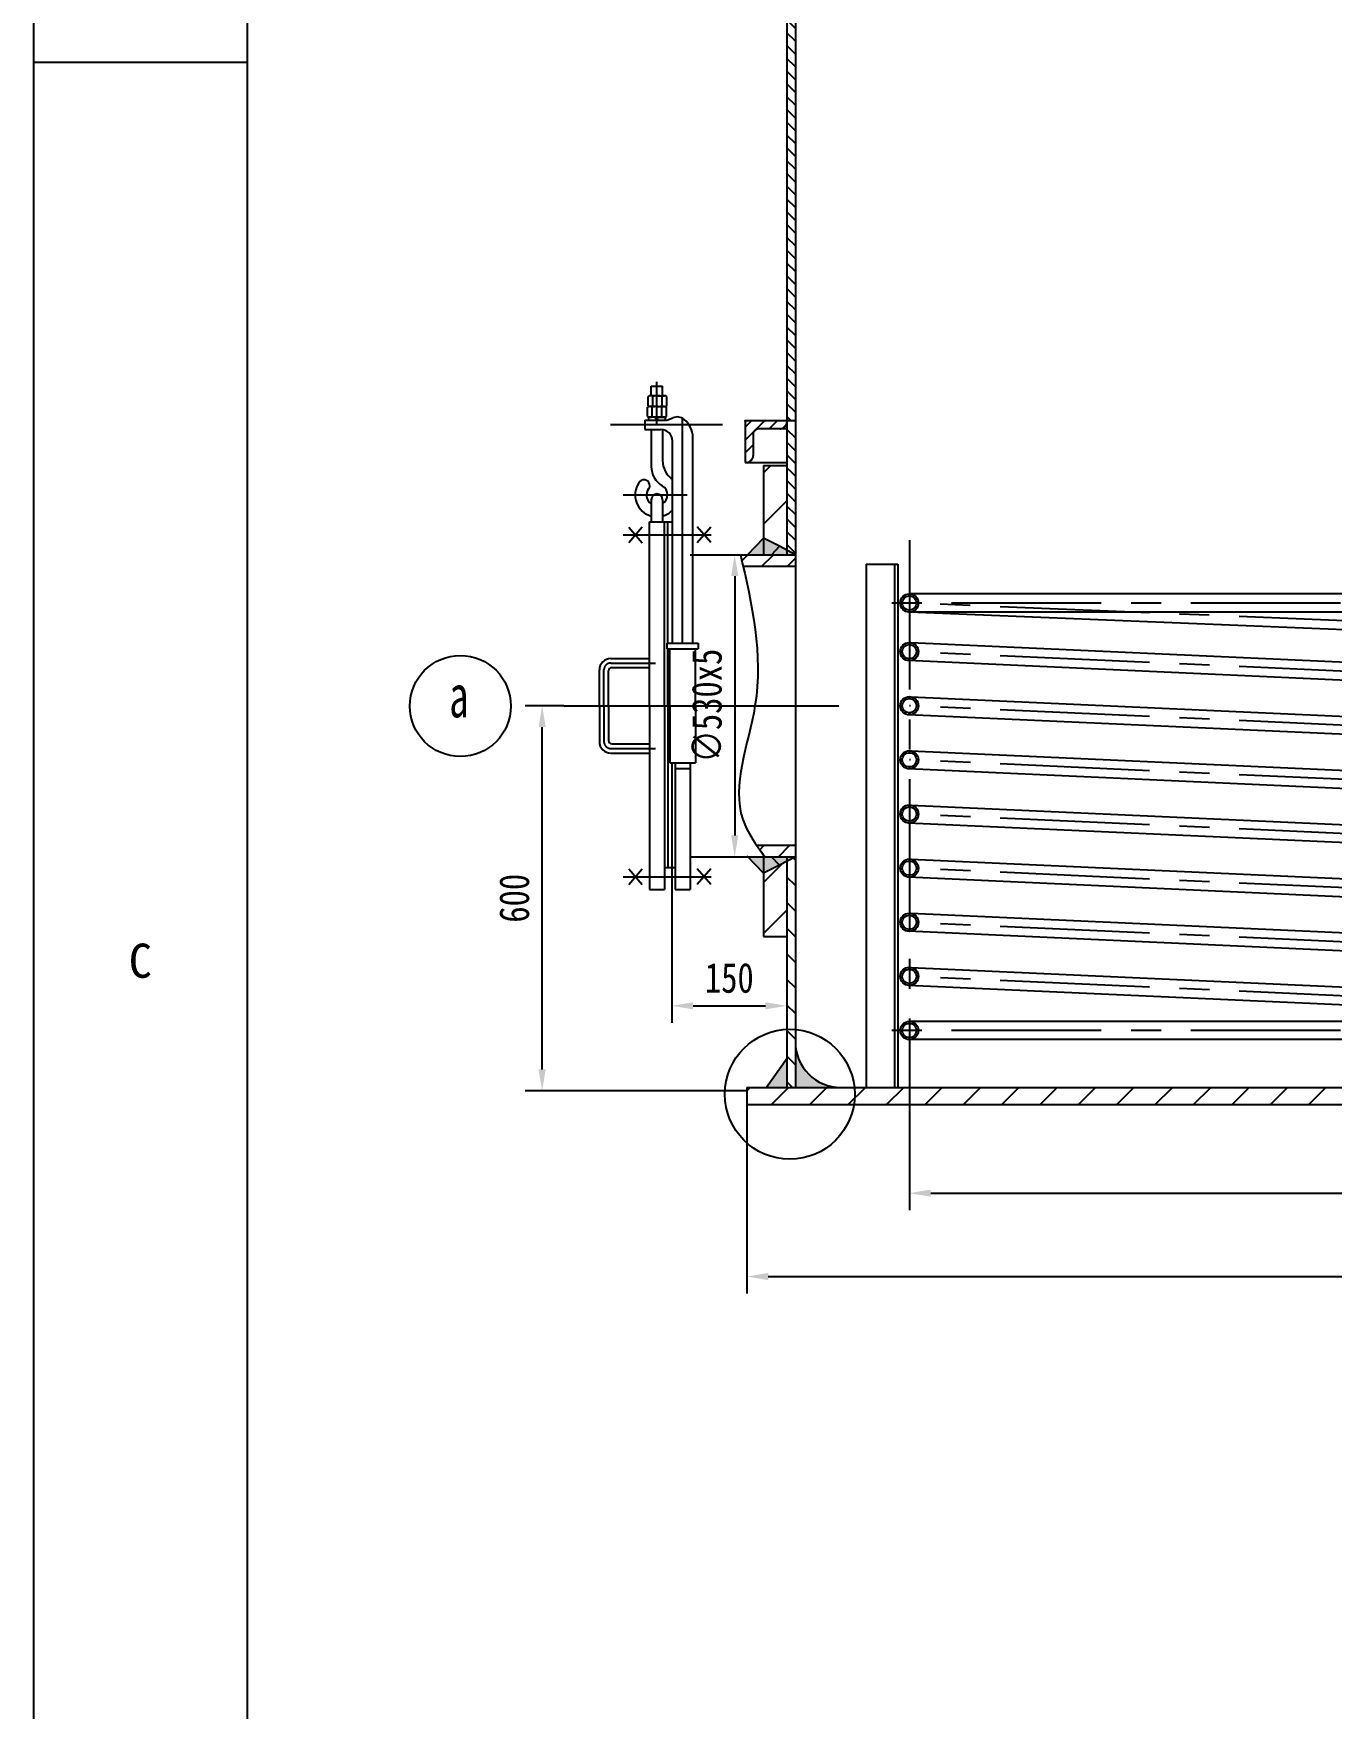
# Model space of a CAD drawing. Extents: x -391 to 8535, y -402 to 12465.
# Drawn here: x -375 to 1903, y 6422 to 9362 of the extents above; entities that cross this region are included whole.
import ezdxf
from ezdxf.enums import TextEntityAlignment as Align

# ---------------------------------------------------------------- set-up
doc = ezdxf.new("R2010")
doc.units = 0
doc.header["$LTSCALE"] = 15
doc.linetypes.add('CENTER', pattern=[2, 1.25, -0.25, 0.25, -0.25])
doc.layers.get('0').update_dxf_attribs({"linetype": 'CONTINUOUS'})
doc.layers.get('DEFPOINTS').update_dxf_attribs({"linetype": 'CONTINUOUS'})
for name, color, linetype in [('1轮廓实线层', 7, 'CONTINUOUS'), ('2细线层', 3, 'CONTINUOUS'), ('3中心线层', 1, 'CENTER'), ('5剖面线层', 2, 'CONTINUOUS'), ('6文字层', 3, 'CONTINUOUS'), ('7标注层', 4, 'CONTINUOUS'), ('8符号标注层', 31, 'CONTINUOUS'), ('PARA2', 7, 'CONTINUOUS'), ('图框层', 7, 'CONTINUOUS')]:
    doc.layers.add(name, color=color, linetype=linetype)
doc.styles.add('PC_TEXTSTYLE', font='simfang.ttf', dxfattribs={"width": 0.8})
doc.dimstyles.new('TH_GBDIM', dxfattribs={"dimscale": 15, "dimtxt": 3.5, "dimasz": 2.5, "dimexe": 2, "dimexo": 0, "dimgap": 1.5, "dimtad": 1, "dimdec": 1, "dimzin": 0, "dimdsep": 46, "dimtxsty": 'PC_TEXTSTYLE', "dimcen": 2.5, "dimadec": 0, "dimazin": 0, "dimtfac": 0.714286, "dimtdec": 4, "dimtmove": 0, "dimatfit": 3, "dimfxl": 0, "dimtolj": 1, "dimtzin": 0, "dimarcsym": 0})
pattern_1 = [(135, (369.862, 4102.847), (-11.22532, -11.22532), [])]

# ---------------------------------------------------------------- blocks, each defined once
blk = doc.blocks.new('*U8', base_point=(1789.6, 11143.3))
at = {"layer": '1轮廓实线层', "ltscale": 21}
for p, q in [((1773.1, 11144.7), (1773.1, 11160.9)), ((1789.6, 11162.3), (1777.2, 11162.3)), ((1789.6, 11143.3), (1777.2, 11143.3)), ((1781.3, 11144.7), (1781.3, 11160.9)), ((1789.6, 11162.3), (1801.9, 11162.3)), ((1789.6, 11143.3), (1801.9, 11143.3)), ((1797.8, 11144.7), (1797.8, 11160.9)), ((1806, 11144.7), (1806, 11160.9))]:
    blk.add_line(p, q, dxfattribs=at)
for centre, radius, start, end in [((1777.2, 11155.6), 6.66, 52.1398, 127.8599), ((1777.2, 11150), 6.66, 232.1398, 307.8599), ((1789.6, 11137.8), 24.5, 70.368, 109.6317), ((1789.6, 11167.8), 24.5, 250.368, 289.6317), ((1801.9, 11155.6), 6.66, 52.2073, 127.8599), ((1801.9, 11150), 6.66, 232.1398, 307.7924)]:
    blk.add_arc(centre, radius, start, end, dxfattribs=at)
at = {"layer": '7标注层', "ltscale": 21}
blk.add_point((1789.6, 11143.3), dxfattribs=at)
blk = doc.blocks.new('*U7', base_point=(1788.5, 11124.3))
at = {"layer": '1轮廓实线层', "ltscale": 21}
for p, q in [((1772.1, 11125.7), (1772.1, 11141.9)), ((1788.5, 11143.3), (1776.2, 11143.3)), ((1780.3, 11125.7), (1780.3, 11141.9)), ((1788.5, 11143.3), (1800.9, 11143.3)), ((1796.8, 11125.7), (1796.8, 11141.9)), ((1805, 11125.7), (1805, 11141.9)), ((1788.5, 11124.3), (1776.2, 11124.3)), ((1788.5, 11124.3), (1800.9, 11124.3))]:
    blk.add_line(p, q, dxfattribs=at)
for centre, radius, start, end in [((1776.2, 11136.6), 6.66, 52.1398, 127.8599), ((1788.5, 11118.8), 24.5, 70.368, 109.6317), ((1800.9, 11136.6), 6.66, 52.2073, 127.8599), ((1776.2, 11131), 6.66, 232.1398, 307.8599), ((1788.5, 11148.8), 24.5, 250.368, 289.6317), ((1800.9, 11131), 6.66, 232.1398, 307.7924)]:
    blk.add_arc(centre, radius, start, end, dxfattribs=at)
at = {"layer": '7标注层', "ltscale": 21}
blk.add_point((1788.5, 11124.3), dxfattribs=at)
blk = doc.blocks.new('*U6', base_point=(1788.5, 11124.3))
at = {"layer": '1轮廓实线层', "ltscale": 21}
for p, q in [((1772.1, 11125.7), (1772.1, 11141.9)), ((1788.5, 11143.3), (1776.2, 11143.3)), ((1780.3, 11125.7), (1780.3, 11141.9)), ((1788.5, 11143.3), (1800.9, 11143.3)), ((1796.8, 11125.7), (1796.8, 11141.9)), ((1805, 11125.7), (1805, 11141.9)), ((1788.5, 11124.3), (1776.2, 11124.3)), ((1788.5, 11124.3), (1800.9, 11124.3))]:
    blk.add_line(p, q, dxfattribs=at)
for centre, radius, start, end in [((1776.2, 11136.6), 6.66, 52.1398, 127.8599), ((1788.5, 11118.8), 24.5, 70.368, 109.6317), ((1800.9, 11136.6), 6.66, 52.2073, 127.8599), ((1776.2, 11131), 6.66, 232.1398, 307.8599), ((1788.5, 11148.8), 24.5, 250.368, 289.6317), ((1800.9, 11131), 6.66, 232.1398, 307.7924)]:
    blk.add_arc(centre, radius, start, end, dxfattribs=at)
at = {"layer": '7标注层', "ltscale": 21}
blk.add_point((1788.5, 11124.3), dxfattribs=at)
blk = doc.blocks.new('*U5', base_point=(1788.5, 11119.3))
at = {"layer": '1轮廓实线层', "ltscale": 21}
for p, q in [((1773.5, 11124.3), (1773.5, 11119.3)), ((1803.5, 11124.3), (1773.5, 11124.3)), ((1773.5, 11119.3), (1803.5, 11119.3)), ((1788.4, 11119.3), (1786, 11124.3)), ((1790.9, 11119.3), (1788.5, 11124.3)), ((1803.5, 11119.3), (1803.5, 11124.3))]:
    blk.add_line(p, q, dxfattribs=at)
at = {"layer": '7标注层', "ltscale": 21}
blk.add_point((1788.5, 11119.3), dxfattribs=at)
at = {"layer": 'PARA2', "color": 6, "ltscale": 21}
blk.add_point((1788.5, 11119.3), dxfattribs=at)
blk = doc.blocks.new('*D10')
at = {"color": 0, "linetype": 'ByBlock', "ltscale": 14}
for p, q in [((745.1, 7897.9), (745.1, 7625.2)), ((947, 7777.1), (947, 7625.2)), ((782.6, 7655.2), (909.5, 7655.2))]:
    blk.add_line(p, q, dxfattribs=at)
for points in [[(782.6, 7661.5), (782.6, 7649), (745.1, 7655.2)], [(909.5, 7661.5), (909.5, 7649), (947, 7655.2)]]:
    blk.add_solid(points, dxfattribs=at)
at = {"layer": 'DEFPOINTS', "color": 0, "linetype": 'ByBlock', "ltscale": 14}
for p in [(745.1, 7897.9), (947, 7777.1), (947, 7655.2)]:
    blk.add_point(p, dxfattribs=at)
at = {"color": 3, "linetype": 'ByBlock', "ltscale": 14, "insert": (846.1, 7704), "char_height": 52.5, "attachment_point": 5, "style": 'PC_TEXTSTYLE'}
blk.add_mtext('\\A1;150{}{}', dxfattribs=at)
blk = doc.blocks.new('*D23')
at = {"color": 0, "linetype": 'ByBlock', "ltscale": 14}
for p, q in [((852.1, 8446.9), (885.5, 8446.9)), ((855.5, 8409.4), (855.5, 7954.4)), ((852.1, 7916.9), (885.5, 7916.9))]:
    blk.add_line(p, q, dxfattribs=at)
for points in [[(849.3, 8409.4), (861.8, 8409.4), (855.5, 8446.9)], [(849.3, 7954.4), (861.8, 7954.4), (855.5, 7916.9)]]:
    blk.add_solid(points, dxfattribs=at)
at = {"layer": 'DEFPOINTS', "color": 0, "linetype": 'ByBlock', "ltscale": 14}
for p in [(852.1, 8446.9), (852.1, 7916.9), (855.5, 7916.9)]:
    blk.add_point(p, dxfattribs=at)
at = {"color": 3, "linetype": 'ByBlock', "ltscale": 14, "insert": (806.8, 8181.9), "char_height": 52.5, "attachment_point": 5, "rotation": 90, "style": 'PC_TEXTSTYLE'}
blk.add_mtext('\\A1;∅530x5{}{}', dxfattribs=at)
blk = doc.blocks.new('*D41')
at = {"color": 0, "linetype": 'ByBlock', "ltscale": 14}
for p, q in [((974.6, 8181.9), (906.2, 8181.9)), ((936.2, 7543.6), (936.2, 8144.4)), ((1295.7, 7506.1), (906.2, 7506.1))]:
    blk.add_line(p, q, dxfattribs=at)
for points in [[(930, 8144.4), (942.5, 8144.4), (936.2, 8181.9)], [(930, 7543.6), (942.5, 7543.6), (936.2, 7506.1)]]:
    blk.add_solid(points, dxfattribs=at)
at = {"layer": 'DEFPOINTS', "color": 0, "linetype": 'ByBlock', "ltscale": 14}
for p in [(936.2, 8181.9), (974.6, 8181.9), (1295.7, 7506.1)]:
    blk.add_point(p, dxfattribs=at)
at = {"color": 3, "linetype": 'ByBlock', "ltscale": 14, "insert": (887.5, 7844), "char_height": 52.5, "attachment_point": 5, "rotation": 90, "style": 'PC_TEXTSTYLE'}
blk.add_mtext('\\A1;600{}{}', dxfattribs=at)

msp = doc.modelspace()

# ---------------------------------------------------------------- hatches: boundary and pattern name
at = {"layer": '5剖面线层', "ltscale": 14}
h = msp.add_hatch(dxfattribs=at)
h.set_pattern_fill('ANSI31', color=256, scale=5, angle=90, style=0)
h.set_pattern_definition(pattern_1)
h.paths.add_polyline_path([(962.02, 9761.52), (947.02, 9761.52), (947.02, 9138.3), (962.02, 9138.3)])
h = msp.add_hatch(dxfattribs=at)
h.set_pattern_fill('ANSI31', color=256, scale=5, angle=90, style=0)
h.set_pattern_definition(pattern_1)
h.paths.add_polyline_path([(962.02, 9138.3), (947.02, 9138.3), (947.02, 8748.94), (962.02, 8748.94)])
h = msp.add_hatch(dxfattribs=at)
h.set_pattern_fill('ANSI31', color=256, scale=5, angle=90, style=0)
h.set_pattern_definition(pattern_1)
h.paths.add_polyline_path([(962.02, 8748.94), (947.02, 8748.94), (947.02, 8681.85), (962.02, 8681.85)])
h = msp.add_hatch(dxfattribs=at)
h.set_pattern_fill('ANSI31', color=256, scale=5, style=0)
h.set_pattern_definition([(45, (369.862, 4102.847), (-11.22532, 11.22532), [])])
h.paths.add_polyline_path([(898.02, 8667.85), (935.69, 8667.85, 0.3962809), (947.02, 8679.19), (947.02, 8681.85), (874.02, 8681.85), (874.02, 8608.85), (878.2, 8608.85, 0.3540219), (888.02, 8620.19), (888.02, 8657.85, -0.4142136)])
h = msp.add_hatch(dxfattribs=at)
h.set_pattern_fill('ANSI31', color=256, scale=5, angle=90, style=0)
h.set_pattern_definition(pattern_1)
h.paths.add_polyline_path([(962.02, 8667.85), (947.02, 8667.85), (947.02, 8590.92), (962.02, 8590.92)])
h = msp.add_hatch(dxfattribs=at)
h.set_pattern_fill('ANSI31', color=256, scale=20, style=0)
h.set_pattern_definition([(45, (369.86, 4102.85), (-44.9013, 44.9013), [])])
h.paths.add_polyline_path([(947.02, 8603.41), (906.02, 8603.41), (906.02, 8475.81), (934.02, 8461.87), (947.02, 8454.91)])
h.paths.add_polyline_path([(906.02, 7777.05), (947.02, 7777.05), (947.02, 7908.8), (934.02, 7901.83), (934, 7901.85), (906.02, 7887.92)])
h = msp.add_hatch(dxfattribs=at)
h.set_pattern_fill('ANSI31', color=256, scale=5, angle=90, style=0)
h.set_pattern_definition(pattern_1)
h.paths.add_polyline_path([(962.02, 8590.92), (947.02, 8590.92), (947.02, 8454.91), (962.02, 8446.87)])
at = {"layer": '5剖面线层', "ltscale": 21}
h = msp.add_hatch(color=256, dxfattribs=at)
h.paths.add_polyline_path([(934.02, 8461.87), (906.02, 8475.81), (906.02, 8446.87), (919.93, 8446.87)])
h.paths.add_polyline_path([(906.02, 8446.87), (906.02, 8475.81), (878.44, 8446.87)])
h.paths.add_polyline_path([(906.02, 7887.92), (934, 7901.85), (919.91, 7916.87), (906.02, 7916.87)])
h.paths.add_polyline_path([(906.02, 7887.92), (906.02, 7916.87), (878.44, 7916.87)])
h = msp.add_hatch(dxfattribs=at)
h.set_pattern_fill('ANSI31', color=256, scale=10, style=0)
h.set_pattern_definition([(45, (-1069.37, -2436.346), (-22.45064, 22.45064), [])])
edge = h.paths.add_edge_path()
edge.add_line((962.02, 8426.87), (962.02, 8446.87))
edge.add_line((962.02, 8446.87), (865.65, 8446.87))
edge.add_spline(control_points=[(865.65, 8446.87), (867.19, 8440.2), (868.73, 8433.53), (870.25, 8426.87)], knot_values=[0, 0, 0, 0, 20.3875279, 20.3875279, 20.3875279, 20.3875279], degree=3, periodic=0)
edge.add_line((870.25, 8426.87), (962.02, 8426.87))
edge = h.paths.add_edge_path()
edge.add_spline(control_points=[(894.06, 7936.87), (898.6, 7930.17), (903.36, 7923.52), (908.11, 7916.87)], knot_values=[519.0608014, 519.0608014, 519.0608014, 519.0608014, 542.7315236, 542.7315236, 542.7315236, 542.7315236], degree=3, periodic=0)
edge.add_line((908.11, 7916.87), (962.02, 7916.87))
edge.add_line((962.02, 7916.87), (962.02, 7936.87))
edge.add_line((962.02, 7936.87), (894.06, 7936.87))
h = msp.add_hatch(color=256, dxfattribs=at)
h.paths.add_polyline_path([(934.02, 8461.87), (919.93, 8446.87), (934.02, 8446.87)])
h.paths.add_polyline_path([(934.02, 8461.87), (934.02, 8446.87), (962.02, 8446.87)])
h.paths.add_polyline_path([(919.91, 7916.87), (934.02, 7901.83), (934.02, 7916.87)])
h.paths.add_polyline_path([(934.02, 7901.83), (962.02, 7916.84), (962.02, 7916.87), (934.02, 7916.87)])
at = {"layer": '5剖面线层', "ltscale": 14}
h = msp.add_hatch(dxfattribs=at)
h.set_pattern_fill('ANSI31', color=256, scale=2, style=0)
h.set_pattern_definition([(45, (369.8623, 4853.0455), (-4.490128, 4.490128), [])])
h.paths.add_polyline_path([(1162.02, 8374.55), (1162.02, 8378.05, 0.4142136), (1146.02, 8362.05), (1149.52, 8362.05, -0.4142136)])
h.paths.add_polyline_path([(1174.52, 8362.05), (1178.02, 8362.05, 0.4142136), (1162.02, 8378.05), (1162.02, 8374.55, -0.4142136)])
h.paths.add_polyline_path([(1162.02, 8349.55), (1162.02, 8346.05, 0.4142136), (1178.02, 8362.05), (1174.52, 8362.05, -0.4142136)])
h.paths.add_polyline_path([(1149.52, 8362.05), (1146.02, 8362.05, 0.4142136), (1162.02, 8346.05), (1162.02, 8349.55, -0.4142136)])
h = msp.add_hatch(dxfattribs=at)
h.set_pattern_fill('ANSI31', color=256, scale=2, style=0)
h.set_pattern_definition([(45, (369.8623, 4767.847), (-4.490128, 4.490128), [])])
h.paths.add_polyline_path([(1162.02, 8289.35), (1162.02, 8292.85, 0.4142136), (1146.02, 8276.85), (1149.52, 8276.85, -0.4142136)])
h.paths.add_polyline_path([(1174.52, 8276.85), (1178.02, 8276.85, 0.4142136), (1162.02, 8292.85), (1162.02, 8289.35, -0.4142136)])
h.paths.add_polyline_path([(1162.02, 8264.35), (1162.02, 8260.85, 0.4142136), (1178.02, 8276.85), (1174.52, 8276.85, -0.4142136)])
h.paths.add_polyline_path([(1149.52, 8276.85), (1146.02, 8276.85, 0.4142136), (1162.02, 8260.85), (1162.02, 8264.35, -0.4142136)])
h = msp.add_hatch(dxfattribs=at)
h.set_pattern_fill('ANSI31', color=256, scale=2, style=0)
h.set_pattern_definition([(45, (369.8623, 4672.847), (-4.490128, 4.490128), [])])
h.paths.add_polyline_path([(1162.02, 8194.35), (1162.02, 8197.85, 0.4142136), (1146.02, 8181.85), (1149.52, 8181.85, -0.4142136)])
h.paths.add_polyline_path([(1174.52, 8181.85), (1178.02, 8181.85, 0.4142136), (1162.02, 8197.85), (1162.02, 8194.35, -0.4142136)])
h.paths.add_polyline_path([(1162.02, 8169.35), (1162.02, 8165.85, 0.4142136), (1178.02, 8181.85), (1174.52, 8181.85, -0.4142136)])
h.paths.add_polyline_path([(1149.52, 8181.85), (1146.02, 8181.85, 0.4142136), (1162.02, 8165.85), (1162.02, 8169.35, -0.4142136)])
h = msp.add_hatch(dxfattribs=at)
h.set_pattern_fill('ANSI31', color=256, scale=2, style=0)
h.set_pattern_definition([(45, (369.8623, 4577.847), (-4.490128, 4.490128), [])])
h.paths.add_polyline_path([(1162.02, 8099.35), (1162.02, 8102.85, 0.4142136), (1146.02, 8086.85), (1149.52, 8086.85, -0.4142136)])
h.paths.add_polyline_path([(1174.52, 8086.85), (1178.02, 8086.85, 0.4142136), (1162.02, 8102.85), (1162.02, 8099.35, -0.4142136)])
h.paths.add_polyline_path([(1162.02, 8074.35), (1162.02, 8070.85, 0.4142136), (1178.02, 8086.85), (1174.52, 8086.85, -0.4142136)])
h.paths.add_polyline_path([(1149.52, 8086.85), (1146.02, 8086.85, 0.4142136), (1162.02, 8070.85), (1162.02, 8074.35, -0.4142136)])
h = msp.add_hatch(dxfattribs=at)
h.set_pattern_fill('ANSI31', color=256, scale=2, style=0)
h.set_pattern_definition([(45, (369.8623, 4482.847), (-4.490128, 4.490128), [])])
h.paths.add_polyline_path([(1162.02, 8004.35), (1162.02, 8007.85, 0.4142136), (1146.02, 7991.85), (1149.52, 7991.85, -0.4142136)])
h.paths.add_polyline_path([(1174.52, 7991.85), (1178.02, 7991.85, 0.4142136), (1162.02, 8007.85), (1162.02, 8004.35, -0.4142136)])
h.paths.add_polyline_path([(1162.02, 7979.35), (1162.02, 7975.85, 0.4142136), (1178.02, 7991.85), (1174.52, 7991.85, -0.4142136)])
h.paths.add_polyline_path([(1149.52, 7991.85), (1146.02, 7991.85, 0.4142136), (1162.02, 7975.85), (1162.02, 7979.35, -0.4142136)])
h = msp.add_hatch(dxfattribs=at)
h.set_pattern_fill('ANSI31', color=256, scale=10, angle=90, style=0)
h.set_pattern_definition([(135, (369.862, 4102.847), (-22.45064, -22.45064), [])])
h.paths.add_polyline_path([(947.02, 7511.85), (962.02, 7511.85), (962.02, 7916.84), (947.02, 7908.8)])
h = msp.add_hatch(dxfattribs=at)
h.set_pattern_fill('ANSI31', color=256, scale=2, style=0)
h.set_pattern_definition([(45, (369.8623, 4387.847), (-4.490128, 4.490128), [])])
h.paths.add_polyline_path([(1162.02, 7909.35), (1162.02, 7912.85, 0.4142136), (1146.02, 7896.85), (1149.52, 7896.85, -0.4142136)])
h.paths.add_polyline_path([(1174.52, 7896.85), (1178.02, 7896.85, 0.4142136), (1162.02, 7912.85), (1162.02, 7909.35, -0.4142136)])
h.paths.add_polyline_path([(1162.02, 7884.35), (1162.02, 7880.85, 0.4142136), (1178.02, 7896.85), (1174.52, 7896.85, -0.4142136)])
h.paths.add_polyline_path([(1149.52, 7896.85), (1146.02, 7896.85, 0.4142136), (1162.02, 7880.85), (1162.02, 7884.35, -0.4142136)])
h = msp.add_hatch(dxfattribs=at)
h.set_pattern_fill('ANSI31', color=256, scale=2, style=0)
h.set_pattern_definition([(45, (369.8623, 4292.847), (-4.490128, 4.490128), [])])
h.paths.add_polyline_path([(1162.02, 7814.35), (1162.02, 7817.85, 0.4142136), (1146.02, 7801.85), (1149.52, 7801.85, -0.4142136)])
h.paths.add_polyline_path([(1174.52, 7801.85), (1178.02, 7801.85, 0.4142136), (1162.02, 7817.85), (1162.02, 7814.35, -0.4142136)])
h.paths.add_polyline_path([(1162.02, 7789.35), (1162.02, 7785.85, 0.4142136), (1178.02, 7801.85), (1174.52, 7801.85, -0.4142136)])
h.paths.add_polyline_path([(1149.52, 7801.85), (1146.02, 7801.85, 0.4142136), (1162.02, 7785.85), (1162.02, 7789.35, -0.4142136)])
h = msp.add_hatch(dxfattribs=at)
h.set_pattern_fill('ANSI31', color=256, scale=2, style=0)
h.set_pattern_definition([(45, (369.8623, 4197.847), (-4.490128, 4.490128), [])])
h.paths.add_polyline_path([(1162.02, 7719.35), (1162.02, 7722.85, 0.4142136), (1146.02, 7706.85), (1149.52, 7706.85, -0.4142136)])
h.paths.add_polyline_path([(1174.52, 7706.85), (1178.02, 7706.85, 0.4142136), (1162.02, 7722.85), (1162.02, 7719.35, -0.4142136)])
h.paths.add_polyline_path([(1162.02, 7694.35), (1162.02, 7690.85, 0.4142136), (1178.02, 7706.85), (1174.52, 7706.85, -0.4142136)])
h.paths.add_polyline_path([(1149.52, 7706.85), (1146.02, 7706.85, 0.4142136), (1162.02, 7690.85), (1162.02, 7694.35, -0.4142136)])
h = msp.add_hatch(dxfattribs=at)
h.set_pattern_fill('ANSI31', color=256, scale=2, style=0)
h.set_pattern_definition([(45, (369.8623, 4102.847), (-4.490128, 4.490128), [])])
h.paths.add_polyline_path([(1162.02, 7624.35), (1162.02, 7627.85, 0.4142136), (1146.02, 7611.85), (1149.52, 7611.85, -0.4142136)])
h.paths.add_polyline_path([(1174.52, 7611.85), (1178.02, 7611.85, 0.4142136), (1162.02, 7627.85), (1162.02, 7624.35, -0.4142136)])
h.paths.add_polyline_path([(1162.02, 7599.35), (1162.02, 7595.85, 0.4142136), (1178.02, 7611.85), (1174.52, 7611.85, -0.4142136)])
h.paths.add_polyline_path([(1149.52, 7611.85), (1146.02, 7611.85, 0.4142136), (1162.02, 7595.85), (1162.02, 7599.35, -0.4142136)])
h = msp.add_hatch(color=256, dxfattribs=at)
h.paths.add_polyline_path([(911.16, 7511.85), (947.02, 7511.85), (947.02, 7562.16)])
h.paths.add_polyline_path([(962.02, 7511.85), (1042.02, 7511.85, -0.4142136), (962.02, 7591.85)])
h = msp.add_hatch(dxfattribs=at)
h.set_pattern_fill('ANSI31', color=256, scale=15, style=0)
h.set_pattern_definition([(45, (369.86, 4102.847), (-33.67596, 33.67596), [])])
h.paths.add_polyline_path([(2212.02, 7481.85), (2212.02, 7511.85), (877.02, 7511.85), (877.02, 7481.85)])
h.paths.add_polyline_path([(2212.02, 7511.85), (2212.02, 7481.85), (3547.02, 7481.85), (3547.02, 7511.85)])

# ---------------------------------------------------------------- linework, layer by layer
at = {"ltscale": 14}
msp.add_line((876.69, 8608.85), (874.02, 8608.85), dxfattribs=at)
at = {"layer": '1轮廓实线层', "ltscale": 14}
for p, q in [((947.02, 10942.45), (947.02, 8446.87)), ((962.02, 10948.29), (962.02, 7511.85)), ((709.09, 8725.84), (709.09, 8742.84)), ((709.09, 8742.84), (729.09, 8742.84)), ((729.09, 8725.96), (729.09, 8742.84)), ((962.02, 8681.85), (874.02, 8681.85)), ((874.02, 8681.85), (874.02, 8608.85)), ((947.02, 8681.85), (947.02, 8679.19)), ((888.02, 8657.85), (888.02, 8620.19)), ((947.02, 8667.85), (898.02, 8667.85)), ((874.02, 8608.85), (947.02, 8608.85)), ((669.5, 8468.38), (693.38, 8495.8)), ((669.5, 8495.35), (693.38, 8467.93)), ((706.09, 8181.87), (706.09, 8504.37)), ((706.09, 8504.37), (746.09, 8504.37)), ((732.09, 8181.87), (732.09, 8504.37)), ((738.09, 8291.85), (738.09, 8504.37)), ((813.68, 8468.38), (789.8, 8495.8)), ((813.68, 8495.35), (789.8, 8467.93)), ((777.09, 8446.87), (962.02, 8446.87)), ((870.25, 8426.87), (962.02, 8426.87)), ((1086.02, 8430.46), (1086.02, 7511.85)), ((1086.02, 8430.46), (1142.02, 8430.46)), ((1136.02, 8430.46), (1136.02, 7511.85)), ((1142.02, 8430.46), (1142.02, 7511.85)), ((3259.95, 8260.99), (1162.02, 8346.05)), ((736.59, 8291.85), (736.59, 8281.85)), ((736.59, 8291.85), (791.59, 8291.85)), ((791.59, 8291.85), (791.59, 8281.85)), ((1164.65, 8292.64), (3262.02, 8197.85)), ((638.09, 8264.85), (706.09, 8264.85)), ((736.59, 8281.85), (791.59, 8281.85)), ((738.09, 8181.87), (738.09, 8281.85)), ((741.59, 8181.87), (741.59, 8281.85)), ((786.59, 8181.87), (786.59, 8281.85)), ((3259.95, 8165.99), (1159.95, 8260.99)), ((618.09, 8181.87), (618.09, 8244.85)), ((634.09, 8181.87), (634.09, 8242.85)), ((640.09, 8248.85), (706.09, 8248.85)), ((618.09, 8181.84), (618.09, 8118.85)), ((634.09, 8181.84), (634.09, 8120.85)), ((706.09, 8181.87), (706.09, 7859.37)), ((732.09, 8181.87), (732.09, 7859.37)), ((738.09, 8181.87), (738.09, 7897.87)), ((741.59, 8181.84), (741.59, 8081.85)), ((786.59, 8181.84), (786.59, 8081.85)), ((1164.65, 8197.64), (3262.02, 8102.85)), ((3259.95, 8070.99), (1159.95, 8165.99)), ((640.09, 8114.85), (706.09, 8114.85)), ((638.09, 8098.85), (706.09, 8098.85)), ((1164.65, 8102.64), (3262.02, 8007.85)), ((741.59, 8081.85), (786.59, 8081.85)), ((745.09, 8081.85), (745.09, 7897.87)), ((751.09, 8081.85), (751.09, 7859.37)), ((751.09, 8071.85), (777.09, 8071.85)), ((777.09, 8081.85), (777.09, 7859.37)), ((3259.95, 7975.99), (1159.95, 8070.99)), ((1164.65, 8007.64), (3262.02, 7912.85)), ((3259.95, 7880.99), (1159.95, 7975.99)), ((894.06, 7936.87), (962.02, 7936.87)), ((777.09, 7916.87), (962.02, 7916.87)), ((947.02, 7916.87), (947.02, 7511.85)), ((1164.65, 7912.64), (3262.02, 7817.85)), ((669.5, 7868.38), (693.38, 7895.8)), ((669.5, 7895.35), (693.38, 7867.93)), ((732.09, 7897.87), (751.09, 7897.87)), ((813.68, 7868.38), (789.8, 7895.8)), ((813.68, 7895.35), (789.8, 7867.93)), ((3259.95, 7785.99), (1159.95, 7880.99)), ((706.09, 7859.37), (732.09, 7859.37)), ((751.09, 7859.37), (777.09, 7859.37)), ((1164.65, 7817.64), (3262.02, 7722.85)), ((3259.95, 7690.99), (1159.95, 7785.99)), ((1164.65, 7722.64), (3262.02, 7627.85)), ((2555.55, 7627.85), (1159.95, 7690.99)), ((947.02, 7562.16), (911.16, 7511.85)), ((877.02, 7511.85), (3547.02, 7511.85)), ((877.02, 7511.85), (877.02, 7481.85)), ((877.02, 7481.85), (3547.02, 7481.85))]:
    msp.add_line(p, q, dxfattribs=at)
at = {"layer": '1轮廓实线层', "ltscale": 21}
for p, q in [((698.07, 8683), (698.07, 8666.71)), ((698.07, 8683), (704.09, 8683)), ((734.09, 8683), (736.66, 8683)), ((736.66, 8683), (746.92, 8687.15)), ((698.07, 8666.71), (726.09, 8666.71)), ((709.09, 8666.71), (709.09, 8601.8)), ((729.09, 8666.71), (729.09, 8610.44)), ((746.09, 8291.85), (746.09, 8646.71)), ((782.09, 8291.85), (782.09, 8652.85)), ((906.02, 8603.41), (947.02, 8603.41)), ((906.02, 8603.41), (906.02, 8446.87)), ((709.09, 8543.46), (709.09, 8504.37)), ((729.09, 8543.46), (729.09, 8504.37)), ((906.02, 8475.81), (877.6, 8445.98)), ((934.02, 8461.87), (906.02, 8475.81)), ((934.02, 8461.87), (919.93, 8446.87)), ((962.02, 8446.87), (934.02, 8461.87)), ((962.02, 8446.87), (962.02, 7916.87)), ((3557.02, 8378.05), (1162.02, 8378.05)), ((3557.02, 8346.05), (1162.02, 8346.05)), ((906.02, 7887.92), (877.6, 7917.75)), ((906.02, 7916.87), (906.02, 7777.05)), ((934.02, 7901.83), (919.93, 7916.84)), ((962.02, 7916.84), (934.02, 7901.83)), ((934.02, 7901.86), (906.02, 7887.92)), ((906.02, 7777.05), (947.02, 7777.05)), ((3557.02, 7627.85), (1162.02, 7627.85)), ((3557.02, 7595.85), (1162.02, 7595.85))]:
    msp.add_line(p, q, dxfattribs=at)
at = {"layer": '1轮廓实线层', "ltscale": 14}
for centre, radius in [((1162.02, 8362.05), 16), ((1162.02, 8362.05), 12.5), ((1162.02, 8276.85), 16), ((1162.02, 8276.85), 12.5), ((1162.02, 8181.85), 16), ((1162.02, 8181.85), 12.5), ((1162.02, 8086.85), 16), ((1162.02, 8086.85), 12.5), ((1162.02, 7991.85), 16), ((1162.02, 7991.85), 12.5), ((1162.02, 7896.85), 16), ((1162.02, 7896.85), 12.5), ((1162.02, 7801.85), 16), ((1162.02, 7801.85), 12.5), ((1162.02, 7706.85), 16), ((1162.02, 7706.85), 12.5), ((1162.02, 7611.85), 16), ((1162.02, 7611.85), 12.5)]:
    msp.add_circle(centre, radius, dxfattribs=at)
at = {"layer": '1轮廓实线层', "ltscale": 21}
for centre, radius, start, end in [((754.42, 8668.6), 20, 51.94846, 112.00526), ((742.09, 8652.85), 40, 0, 51.94846), ((726.09, 8646.71), 20, 0, 90), ((748.91, 8601.8), 39.82, 180, 239.17279), ((768.91, 8612.1), 39.82, 180, 235.03333), ((719.09, 8551.83), 38.37, 146.25063, 254.89426), ((696.18, 8567.92), 10.41, 306.99497, 149.8569), ((719.09, 8551.83), 18.37, 144.05155, 237.02436), ((719.09, 8551.83), 18.37, 302.97564, 59.17279), ((719.09, 8551.83), 38.37, 45.28159, 50.42022), ((719.09, 8543.46), 10, 0, 180), ((719.09, 8551.83), 38.37, 285.10574, 314.71841)]:
    msp.add_arc(centre, radius, start, end, dxfattribs=at)
at = {"layer": '1轮廓实线层', "ltscale": 14}
for centre, radius, start, end in [((935.33, 8679.55), 11.7, 268.22773, 358.2429), ((898.02, 8657.85), 10, 90.00008, 180.00008), ((876.11, 8620.59), 11.92, 259.90108, 1.92074), ((638.09, 8244.85), 20, 90, 180), ((640.09, 8242.85), 6, 90, 180), ((638.09, 8118.85), 20, 180, 270), ((640.09, 8120.85), 6, 180, 270), ((1042.02, 7591.85), 80, 180, 270)]:
    msp.add_arc(centre, radius, start, end, dxfattribs=at)
at = {"layer": '2细线层', "ltscale": 14}
msp.add_circle((374.11, 8181.29), 88.69, dxfattribs=at)
msp.add_spline([(865.65, 8446.87), (891.13, 8181.85), (869.89, 7982.01), (908.11, 7916.87)], degree=3, dxfattribs=at)
at = {"layer": '3中心线层', "ltscale": 14}
for p, q in [((719.09, 8674.85), (719.09, 8750.25)), ((659.95, 8481.87), (813.95, 8481.87)), ((1162.02, 8472.7), (1162.02, 7549.03)), ((3598.72, 8362.05), (1113.2, 8362.05)), ((3262.02, 8276.85), (1162.02, 8362.05)), ((3262.02, 8181.85), (1162.02, 8276.85)), ((626.09, 8181.87), (626.09, 8244.85)), ((638.09, 8256.85), (716.45, 8256.85)), ((555.94, 8181.85), (1010.49, 8181.85)), ((581.16, 8181.85), (1034.58, 8181.85)), ((614.37, 8181.85), (1038.16, 8181.85)), ((626.09, 8181.84), (626.09, 8118.85)), ((3262.02, 8086.85), (1162.02, 8181.85)), ((638.09, 8106.85), (716.45, 8106.85)), ((3262.02, 7991.85), (1162.02, 8086.85)), ((3262.02, 7896.85), (1162.02, 7991.85)), ((659.95, 7881.87), (813.95, 7881.87)), ((3262.02, 7801.85), (1162.02, 7896.85)), ((3262.02, 7706.85), (1162.02, 7801.85)), ((3262.02, 7611.85), (1162.02, 7706.85)), ((3598.72, 7611.85), (1095.41, 7611.85))]:
    msp.add_line(p, q, dxfattribs=at)
at = {"layer": '3中心线层', "ltscale": 21}
for p, q in [((764.09, 8291.85), (764.09, 8726.81)), ((834.18, 8674.85), (637.63, 8674.85)), ((659.87, 8551.83), (772.15, 8551.83))]:
    msp.add_line(p, q, dxfattribs=at)
at = {"layer": '3中心线层', "ltscale": 14}
for centre, start, end in [((638.09, 8244.85), 90, 180), ((638.09, 8118.85), 180, 270)]:
    msp.add_arc(centre, 12, start, end, dxfattribs=at)
at = {"layer": '7标注层', "ltscale": 14}
for p, q in [((1162.02, 7549.03), (1162.02, 7296.4)), ((877.02, 7481.85), (877.02, 7150.14)), ((1199.52, 7326.4), (3224.52, 7326.4)), ((914.52, 7180.14), (3509.52, 7180.14))]:
    msp.add_line(p, q, dxfattribs=at)
msp.add_circle((947.02, 8667.85), 0.00033, dxfattribs=at)
msp.add_point((874.01, 8681.85), dxfattribs=at)
for points in [[(1199.52, 7332.65), (1199.52, 7320.15), (1162.02, 7326.4)], [(914.52, 7186.39), (914.52, 7173.89), (877.02, 7180.14)]]:
    msp.add_solid(points, dxfattribs=at)
at = {"layer": '8符号标注层', "ltscale": 14}
msp.add_circle((952.22, 7499.96), 114, dxfattribs=at)
at = {"layer": 'PARA2', "color": 6, "ltscale": 14}
msp.add_point((874.02, 8681.85), dxfattribs=at)
at = {"layer": '图框层', "color": 3, "ltscale": 14}
for p, q in [((-375, 12465), (-375, -150)), ((-375, 9311.25), (0, 9311.25))]:
    msp.add_line(p, q, dxfattribs=at)
at = {"layer": '图框层', "color": 7, "ltscale": 14}
msp.add_line((0, 12315), (0, 0), dxfattribs=at)

# ---------------------------------------------------------------- block references
at = {"ltscale": 21}
for name, p in [('*U7', (719.17, 8688)), ('*U6', (719.17, 8688)), ('*U8', (720.2, 8707)), ('*U5', (719.09, 8683))]:
    msp.add_blockref(name, p, dxfattribs=at)

# ---------------------------------------------------------------- texts
at = {"layer": '6文字层', "ltscale": 14, "style": 'PC_TEXTSTYLE', "width": 0.667}
msp.add_text('a', height=75, dxfattribs=at).set_placement((354.48, 8161.49))
at = {"layer": '图框层', "color": 3, "style": 'PC_TEXTSTYLE'}
msp.add_text('C', height=60, dxfattribs=at).set_placement((-187.5, 7734.38), align=Align.MIDDLE)

# ---------------------------------------------------------------- dimensions: what is measured, and where the dimension line sits
at = {"layer": '7标注层', "ltscale": 14}
dim = msp.add_aligned_dim(p1=(852.06, 8446.87), p2=(852.06, 7916.87), distance=3.46, text='%%c530x5{}{}', dimstyle='TH_GBDIM', override={"dimgap": 1.5, "dimtad": 1, "dimjust": 0, "dimse1": 0, "dimse2": 0, "dimsd1": 0, "dimsd2": 0, "dimclrt": 3, "dimtvp": 0}, dxfattribs=at)
dim.commit()
dim.dimension.update_dxf_attribs({"geometry": '*D23', "text_midpoint": (806.77, 8181.87)})
dim = msp.add_linear_dim(base=(517.6, 8181.85), p1=(877.02, 7506.14), p2=(555.94, 8181.85), angle=90, text='600{}{}', dimstyle='TH_GBDIM', override={"dimgap": 1.5, "dimtad": 1, "dimjust": 0, "dimse1": 0, "dimse2": 0, "dimsd1": 0, "dimsd2": 0, "dimclrt": 3, "dimtvp": 0}, dxfattribs=at)
dim.commit()
dim.dimension.update_dxf_attribs({"geometry": '*D41', "text_midpoint": (468.85, 7843.99), "insert": (-418.64, 0)})
dim = msp.add_linear_dim(base=(947.02, 7655.24), p1=(745.09, 7897.87), p2=(947.02, 7777.05), text='150{}{}', dimstyle='TH_GBDIM', override={"dimgap": 1.5, "dimtad": 1, "dimjust": 0, "dimse1": 0, "dimse2": 0, "dimsd1": 0, "dimsd2": 0, "dimclrt": 3, "dimtvp": 0}, dxfattribs=at)
dim.commit()
dim.dimension.update_dxf_attribs({"geometry": '*D10', "text_midpoint": (846.05, 7703.99)})

doc.saveas('drawing.dxf')
